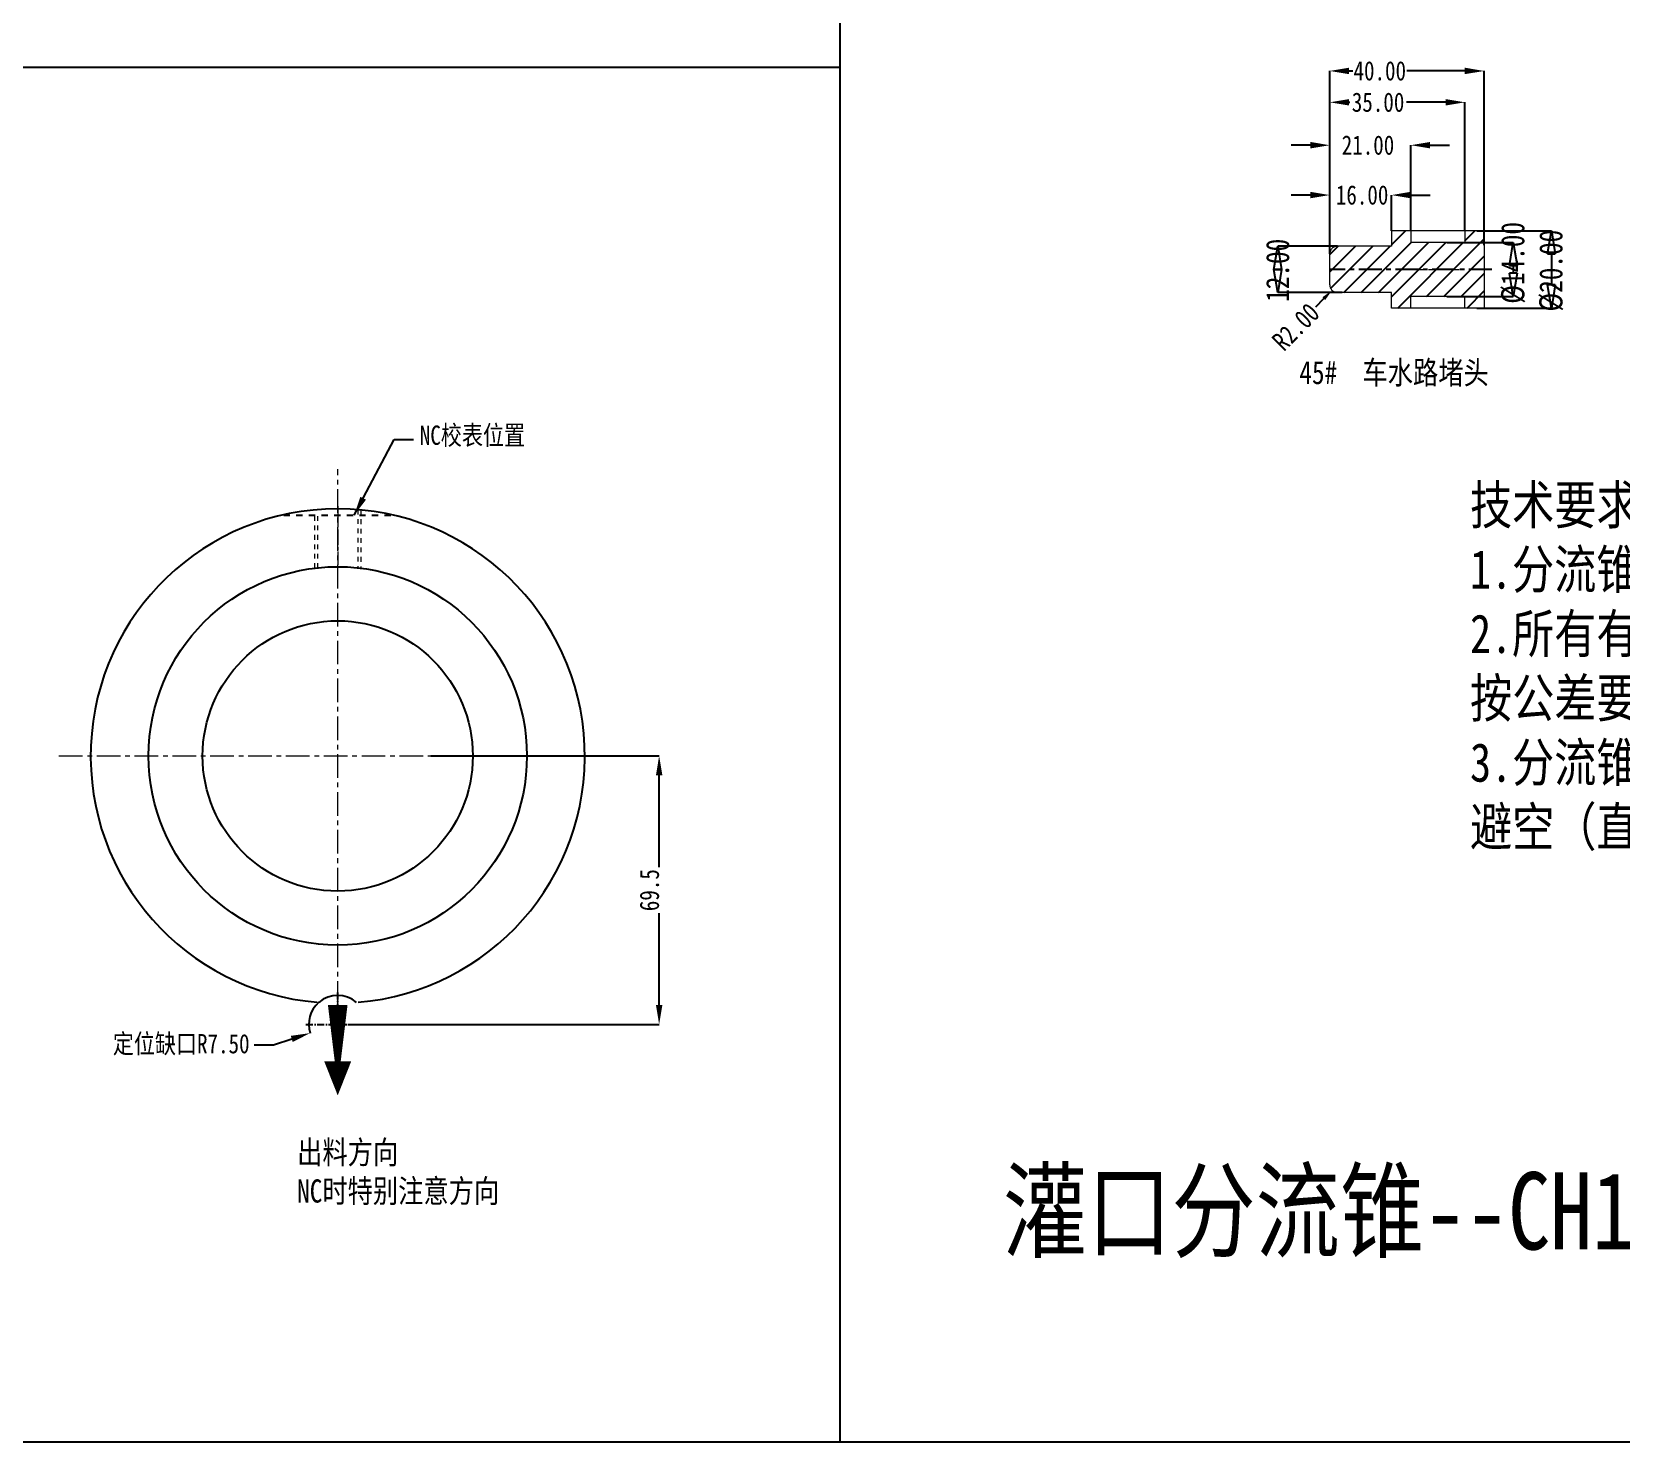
# Model space of a CAD drawing. Header units: millimetres. Extents: x 4797 to 6967, y -10922 to -3169.
# Drawn here: x 5713.6 to 6125.3, y -5493.4 to -5128.2 of the extents above; entities that cross this region are included whole.
import ezdxf

# ---------------------------------------------------------------- set-up
doc = ezdxf.new("R2010")
doc.units = ezdxf.units.MM
doc.header["$LTSCALE"] = 16.335
doc.header["$PDMODE"] = 3
doc.header["$PDSIZE"] = 0.3125
for name, pattern in [('CENTER', [0.6, 0.375, -0.075, 0.075, -0.075]), ('HIDDEN', [0.2, 0.1, -0.1]), ('HIDDENX2', [0.75, 0.5, -0.25])]:
    doc.linetypes.add(name, pattern=pattern)
doc.layers.get('0').update_dxf_attribs({"linetype": 'CONTINUOUS'})
doc.layers.get('Defpoints').update_dxf_attribs({"linetype": 'CONTINUOUS'})
for name, color, linetype, lineweight in [('cool', 153, 'HIDDEN', 9), ('dim', 82, 'CONTINUOUS', 9), ('screw', 33, 'CONTINUOUS', 13), ('虚线', 6, 'HIDDENX2', 13)]:
    doc.layers.add(name, color=color, linetype=linetype, lineweight=lineweight)
doc.layers.add('DEFAULT_2', color=8, linetype='HIDDEN')
doc.styles.get("Standard").update_dxf_attribs({"font": 'txt', "width": 0.8})
doc.dimstyles.new('ISO-25', dxfattribs={"dimtxt": 8, "dimasz": 6, "dimexe": 0, "dimexo": 0, "dimgap": 0, "dimtad": 1, "dimdsep": 46, "dimtxsty": 'Standard', "dimcen": 0, "dimclrd": 4, "dimclre": 4, "dimclrt": 6, "dimazin": 0, "dimtfac": 1, "dimtofl": 0, "dimtmove": 0, "dimatfit": 3, "dimfxl": 0, "dimarcsym": 0})
doc.dimstyles.get("Standard").update_dxf_attribs({"dimtxt": 0.15625, "dimasz": 0.1875, "dimexe": 0.125, "dimexo": 0.0625, "dimtad": 0, "dimtih": 1, "dimtoh": 1, "dimdsep": 46, "dimtxsty": 'Standard', "dimcen": 0.09, "dimadec": 0, "dimazin": 0, "dimtp": 0.01, "dimtm": 0.01, "dimtfac": 1, "dimtofl": 0, "dimtmove": 0, "dimatfit": 3, "dimfxl": 0, "dimtolj": 1, "dimarcsym": 0})
doc.dimstyles.new('STANDARD$0', dxfattribs={"dimscale": 2, "dimtxt": 3, "dimasz": 3, "dimexe": 1.25, "dimexo": 0.625, "dimgap": 0.5, "dimtad": 0, "dimdsep": 46, "dimlunit": 6, "dimtxsty": 'Standard', "dimblk": 'CLOSEDBLANK', "dimcen": 0, "dimclrt": 2, "dimazin": 2, "dimtfac": 2, "dimtmove": 1, "dimatfit": 3, "dimfxl": 0, "dimtolj": 1, "dimtzin": 0, "dimarcsym": 0})

# ---------------------------------------------------------------- blocks, each defined once
blk = doc.blocks.new('*D400')
at = {"color": 4, "lineweight": -2, "ltscale": 0.5, "transparency": 16777216}
for p, q in [((5817.01, -5315.71), (5876.12, -5315.71)), ((5876.12, -5380.21), (5876.12, -5320.71)), ((5795.58, -5385.21), (5876.12, -5385.21))]:
    blk.add_line(p, q, dxfattribs=at)
at = {"color": 4, "ltscale": 0.5, "transparency": 16777216}
for points in [[(5875.29, -5320.71), (5876.96, -5320.71), (5876.12, -5315.71)], [(5875.29, -5380.21), (5876.96, -5380.21), (5876.12, -5385.21)]]:
    blk.add_solid(points, dxfattribs=at)
at = {"layer": 'Defpoints', "color": 0, "ltscale": 0.5, "transparency": 16777216}
for p in [(5817.01, -5315.71), (5876.12, -5315.71), (5795.58, -5385.21)]:
    blk.add_point(p, dxfattribs=at)
at = {"color": 6, "ltscale": 0.5, "transparency": 16777216, "insert": (5873.62, -5350.46), "char_height": 5, "attachment_point": 5, "rotation": 90, "bg_fill": 3, "box_fill_scale": 1.1, "bg_fill_color": 256, "bg_fill_true_color": 13158600, "bg_fill_transparency": 0}
blk.add_mtext('69.5', dxfattribs=at)
blk = doc.blocks.new('*D318')
at = {"color": 6, "lineweight": -2, "transparency": 16777216}
for p, q in [((5776.18, -5390.5), (5780.94, -5388.99)), ((5771.18, -5390.5), (5776.18, -5390.5))]:
    blk.add_line(p, q, dxfattribs=at)
blk.add_arc((5792.86, -5385.21), 7.5, 130.5176, 197.6094, dxfattribs=at)
at = {"color": 6, "transparency": 16777216}
blk.add_solid([(5780.69, -5388.19), (5781.2, -5389.78), (5785.71, -5387.48)], dxfattribs=at)
at = {"layer": 'Defpoints', "color": 0, "transparency": 16777216}
for p in [(5792.86, -5385.21), (5785.71, -5387.48)]:
    blk.add_point(p, dxfattribs=at)
at = {"color": 3, "transparency": 16777216, "insert": (5752.31, -5390.5), "char_height": 5, "attachment_point": 5}
blk.add_mtext('\\A1;{\\fSimSun|b0|i0|c134|p2;定位缺口}R7.50', dxfattribs=at)
blk = doc.blocks.new('_ClosedBlank')
at = {"color": 0, "linetype": 'ByBlock', "lineweight": -2}
for p, q in [((-1, 0.167), (0, 0)), ((-1, 0.167), (-1, -0.167)), ((0, 0), (-1, -0.167))]:
    blk.add_line(p, q, dxfattribs=at)
blk = doc.blocks.new('*D319')
at = {"color": 6, "lineweight": -2, "transparency": 16777216}
for p, q in [((6051.83, -5183.71), (6036.37, -5183.71)), ((6053.08, -5195.71), (6036.37, -5195.71))]:
    blk.add_line(p, q, dxfattribs=at)
at = {"layer": 'Defpoints', "color": 0, "transparency": 16777216}
for p in [(6051.83, -5183.71), (6036.37, -5195.71), (6053.08, -5195.71)]:
    blk.add_point(p, dxfattribs=at)
at = {"color": 6, "lineweight": -2, "transparency": 16777216, "xscale": 6, "yscale": 6, "zscale": 6}
for p, rotation in [((6036.37, -5183.71), 90), ((6036.37, -5195.71), 270)]:
    blk.add_blockref('_ClosedBlank', p, dxfattribs=dict(at, rotation=rotation))
at = {"color": 4, "transparency": 16777216, "insert": (6036.37, -5189.94), "char_height": 6, "attachment_point": 5, "rotation": 90}
blk.add_mtext('\\A1;12.00', dxfattribs=at)
blk = doc.blocks.new('*D401')
at = {"color": 4, "lineweight": -2, "transparency": 16777216}
for p, q in [((6044.83, -5170.46), (6039.83, -5170.46)), ((6049.83, -5185.71), (6049.83, -5170.46)), ((6065.83, -5179.71), (6065.83, -5170.46)), ((6070.83, -5170.46), (6075.83, -5170.46))]:
    blk.add_line(p, q, dxfattribs=at)
at = {"color": 4, "transparency": 16777216}
for points in [[(6044.83, -5169.62), (6044.83, -5171.29), (6049.83, -5170.46)], [(6070.83, -5169.62), (6070.83, -5171.29), (6065.83, -5170.46)]]:
    blk.add_solid(points, dxfattribs=at)
at = {"layer": 'Defpoints', "color": 0, "transparency": 16777216}
for p in [(6065.83, -5170.46), (6065.83, -5179.71), (6049.83, -5185.71)]:
    blk.add_point(p, dxfattribs=at)
at = {"color": 6, "transparency": 16777216, "insert": (6058.22, -5170.46), "char_height": 5, "attachment_point": 5}
blk.add_mtext('\\A1;16.00', dxfattribs=at)
blk = doc.blocks.new('*D402')
at = {"color": 4, "lineweight": -2, "transparency": 16777216}
for p, q in [((6044.83, -5157.55), (6039.83, -5157.55)), ((6049.83, -5185.71), (6049.83, -5157.55)), ((6070.83, -5179.71), (6070.83, -5157.55)), ((6075.83, -5157.55), (6080.83, -5157.55))]:
    blk.add_line(p, q, dxfattribs=at)
at = {"color": 4, "transparency": 16777216}
for points in [[(6044.83, -5156.71), (6044.83, -5158.38), (6049.83, -5157.55)], [(6075.83, -5156.71), (6075.83, -5158.38), (6070.83, -5157.55)]]:
    blk.add_solid(points, dxfattribs=at)
at = {"layer": 'Defpoints', "color": 0, "transparency": 16777216}
for p in [(6070.83, -5157.55), (6070.83, -5179.71), (6049.83, -5185.71)]:
    blk.add_point(p, dxfattribs=at)
at = {"color": 6, "transparency": 16777216, "insert": (6059.74, -5157.55), "char_height": 5, "attachment_point": 5}
blk.add_mtext('\\A1;21.00', dxfattribs=at)
blk = doc.blocks.new('*D403')
at = {"color": 4, "lineweight": -2, "transparency": 16777216}
for p, q in [((6049.83, -5185.71), (6049.83, -5146.44)), ((6054.83, -5146.44), (6055.03, -5146.44)), ((6079.83, -5146.44), (6069.7, -5146.44)), ((6084.83, -5179.71), (6084.83, -5146.44))]:
    blk.add_line(p, q, dxfattribs=at)
at = {"color": 4, "transparency": 16777216}
for points in [[(6054.83, -5145.61), (6054.83, -5147.27), (6049.83, -5146.44)], [(6079.83, -5145.61), (6079.83, -5147.27), (6084.83, -5146.44)]]:
    blk.add_solid(points, dxfattribs=at)
at = {"layer": 'Defpoints', "color": 0, "transparency": 16777216}
for p in [(6084.83, -5146.44), (6084.83, -5179.71), (6049.83, -5185.71)]:
    blk.add_point(p, dxfattribs=at)
at = {"color": 6, "transparency": 16777216, "insert": (6062.36, -5146.44), "char_height": 5, "attachment_point": 5}
blk.add_mtext('\\A1;35.00', dxfattribs=at)
blk = doc.blocks.new('*D404')
at = {"color": 4, "lineweight": -2, "transparency": 16777216}
for p, q in [((6049.83, -5185.71), (6049.83, -5138.32)), ((6054.83, -5138.32), (6055.8, -5138.32)), ((6084.83, -5138.32), (6069.8, -5138.32)), ((6089.83, -5183.43), (6089.83, -5138.32))]:
    blk.add_line(p, q, dxfattribs=at)
at = {"color": 4, "transparency": 16777216}
for points in [[(6054.83, -5137.48), (6054.83, -5139.15), (6049.83, -5138.32)], [(6084.83, -5137.48), (6084.83, -5139.15), (6089.83, -5138.32)]]:
    blk.add_solid(points, dxfattribs=at)
at = {"layer": 'Defpoints', "color": 0, "transparency": 16777216}
for p in [(6089.83, -5138.32), (6089.83, -5183.43), (6049.83, -5185.71)]:
    blk.add_point(p, dxfattribs=at)
at = {"color": 6, "transparency": 16777216, "insert": (6062.8, -5138.32), "char_height": 5, "attachment_point": 5}
blk.add_mtext('\\A1;40.00', dxfattribs=at)
blk = doc.blocks.new('*D405')
at = {"color": 6, "lineweight": -2, "transparency": 16777216}
for p, q in [((6080.19, -5182.71), (6097.37, -5182.71)), ((6097.37, -5188.71), (6097.37, -5190.71)), ((6080.19, -5196.71), (6097.37, -5196.71))]:
    blk.add_line(p, q, dxfattribs=at)
at = {"layer": 'Defpoints', "color": 0, "transparency": 16777216}
for p in [(6080.19, -5182.71), (6080.19, -5196.71), (6097.37, -5196.71)]:
    blk.add_point(p, dxfattribs=at)
at = {"color": 6, "lineweight": -2, "transparency": 16777216, "xscale": 6, "yscale": 6, "zscale": 6}
for p, rotation in [((6097.37, -5182.71), 90), ((6097.37, -5196.71), 270)]:
    blk.add_blockref('_ClosedBlank', p, dxfattribs=dict(at, rotation=rotation))
at = {"color": 4, "transparency": 16777216, "insert": (6097.37, -5188.02), "char_height": 6, "attachment_point": 5, "rotation": 90}
blk.add_mtext('\\A1;%%c14.00', dxfattribs=at)
blk = doc.blocks.new('*D408')
at = {"color": 6, "lineweight": -2, "transparency": 16777216}
for p, q in [((6087.9, -5179.71), (6107.25, -5179.71)), ((6107.25, -5185.71), (6107.25, -5193.71)), ((6087.9, -5199.71), (6107.25, -5199.71))]:
    blk.add_line(p, q, dxfattribs=at)
at = {"layer": 'Defpoints', "color": 0, "transparency": 16777216}
for p in [(6087.9, -5179.71), (6087.9, -5199.71), (6107.25, -5199.71)]:
    blk.add_point(p, dxfattribs=at)
at = {"color": 6, "lineweight": -2, "transparency": 16777216, "xscale": 6, "yscale": 6, "zscale": 6}
for p, rotation in [((6107.25, -5179.71), 90), ((6107.25, -5199.71), 270)]:
    blk.add_blockref('_ClosedBlank', p, dxfattribs=dict(at, rotation=rotation))
at = {"color": 4, "transparency": 16777216, "insert": (6107.25, -5190.03), "char_height": 6, "attachment_point": 5, "rotation": 90}
blk.add_mtext('\\A1;%%c20.00', dxfattribs=at)
blk = doc.blocks.new('*D409')
at = {"color": 6, "lineweight": -2, "transparency": 16777216}
blk.add_line((6046.2, -5199.39), (6048.32, -5197.26), dxfattribs=at)
at = {"color": 6, "transparency": 16777216}
blk.add_solid([(6047.96, -5196.91), (6048.67, -5197.61), (6050.43, -5195.13)], dxfattribs=at)
at = {"layer": 'Defpoints', "color": 0, "transparency": 16777216}
for p in [(6050.43, -5195.13), (6051.83, -5193.71)]:
    blk.add_point(p, dxfattribs=at)
at = {"color": 4, "transparency": 16777216, "insert": (6041.04, -5204.6), "char_height": 5, "attachment_point": 5, "rotation": 45.2565}
blk.add_mtext('\\A1;R2.00', dxfattribs=at)

msp = doc.modelspace()

# ---------------------------------------------------------------- hatches: boundary and pattern name
h = msp.add_hatch()
h.set_pattern_fill('ANSI31', color=4, style=0)
h.set_pattern_definition([(45, (4627.5546, -5561.9602), (-2.245064, 2.245064), [])])
h.paths.add_polyline_path([(6089.835, -5189.71), (6089.835, -5179.71), (6084.835, -5179.71), (6084.835, -5182.71), (6070.835, -5182.71), (6070.835, -5179.71), (6065.835, -5179.71), (6065.835, -5183.71), (6051.835, -5183.71, 0.4142136), (6049.835, -5185.71), (6049.835, -5189.71)])
h.paths.add_polyline_path([(6049.835, -5189.71), (6049.835, -5193.71, 0.4142136), (6051.835, -5195.71), (6065.835, -5195.71), (6065.835, -5199.71), (6070.835, -5199.71), (6070.835, -5196.71), (6084.835, -5196.71), (6084.835, -5199.71), (6089.835, -5199.71), (6089.835, -5189.71)])

# ---------------------------------------------------------------- linework, layer by layer
at = {"ltscale": 0.5}
for p, q in [((5922.917, -4807.703), (5922.917, -5493.416)), ((5420.793, -5137.328), (5922.917, -5137.328))]:
    msp.add_line(p, q, dxfattribs=at)
at = {"color": 1, "linetype": 'CENTER', "ltscale": 0.970285}
msp.add_line((6091.835, -5189.71), (6049.835, -5189.71), dxfattribs=at)
at = {"color": 1, "linetype": 'CENTER', "lineweight": 0}
for p, q in [((5792.858, -5389.988), (5792.858, -5241.427)), ((5720.654, -5315.707), (5865.063, -5315.707))]:
    msp.add_line(p, q, dxfattribs=at)
at = {"color": 1, "linetype": 'CENTER', "ltscale": 0.3}
for p, q in [((5792.858, -5393.457), (5792.858, -5376.957)), ((5784.608, -5385.207), (5801.108, -5385.207))]:
    msp.add_line(p, q, dxfattribs=at)
at = {"ltscale": 0.5}
msp.add_lwpolyline([(5420.793, -4807.703), (6302.482, -4807.703), (6302.482, -5493.416), (5420.793, -5493.416)], close=True, dxfattribs=at)
for radius in [49, 35]:
    msp.add_circle((5792.858, -5315.707), radius, dxfattribs=at)
for centre, radius, start, end in [((5792.858, -5315.707), 64, 274.73725, 265.26274), ((5792.858, -5385.207), 7.5, 49.31224, 130.68775)]:
    msp.add_arc(centre, radius, start, end, dxfattribs=at)
at = {"layer": 'cool', "color": 1, "linetype": 'CENTER', "ltscale": 0.621977}
msp.add_line((5792.858, -5250.998), (5792.858, -5266.193), dxfattribs=at)
at = {"layer": 'DEFAULT_2', "color": 8, "linetype": 'HIDDEN'}
msp.add_line((5778.858, -5253.392), (5806.858, -5253.392), dxfattribs=at)
at = {"layer": 'screw', "color": 92, "linetype": 'HIDDEN', "ltscale": 0.746373}
for p, q in [((5786.858, -5253.609), (5786.858, -5267.076)), ((5798.858, -5251.989), (5798.858, -5267.076))]:
    msp.add_line(p, q, dxfattribs=at)
at = {"layer": 'screw', "linetype": 'HIDDEN', "ltscale": 0.746373}
for p, q in [((5787.608, -5253.609), (5787.608, -5266.989)), ((5798.108, -5251.923), (5798.108, -5266.989))]:
    msp.add_line(p, q, dxfattribs=at)
at = {"layer": 'screw', "color": 1, "linetype": 'CENTER', "ltscale": 0.466483}
msp.add_line((5792.858, -5253.609), (5792.858, -5264.16), dxfattribs=at)
at = {"layer": '虚线', "ltscale": 10}
for p, q in [((6065.835, -5179.71), (6065.835, -5183.71)), ((6089.835, -5179.71), (6065.835, -5179.71)), ((6070.835, -5179.71), (6070.835, -5182.71)), ((6084.835, -5182.71), (6070.835, -5182.71)), ((6084.835, -5179.71), (6084.835, -5182.71)), ((6089.835, -5179.71), (6089.835, -5199.71)), ((6049.835, -5193.71), (6049.835, -5185.71)), ((6065.835, -5183.71), (6051.835, -5183.71)), ((6065.835, -5195.71), (6051.835, -5195.71)), ((6065.835, -5199.71), (6065.835, -5195.71)), ((6089.835, -5199.71), (6065.835, -5199.71)), ((6070.835, -5199.71), (6070.835, -5196.71)), ((6084.835, -5196.71), (6070.835, -5196.71)), ((6084.835, -5199.71), (6084.835, -5196.71))]:
    msp.add_line(p, q, dxfattribs=at)
at = {"layer": '虚线', "color": 1, "linetype": 'CENTER', "ltscale": 0.310989}
msp.add_line((6072.335, -5189.71), (6083.335, -5189.71), dxfattribs=at)
at = {"layer": '虚线', "ltscale": 10}
for centre, start, end in [((6051.835, -5185.71), 90, 180), ((6051.835, -5193.71), 180, 270)]:
    msp.add_arc(centre, 2, start, end, dxfattribs=at)

# ---------------------------------------------------------------- texts
at = {"attachment_point": 1}
for s, insert, char_height, width in [('{\\fSimSun|b0|i0|c134|p2;45#  车水路堵头}', (6041.973, -5213.413), 6, 71.53055), ('{\\fSimSun|b0|i0|c134|p2;技术要求\\P1.分流锥斜度与灌口斜度实配。\\P2.所有有标注公差的位置为重点管控尺寸,按公差要求加工。\\P3.分流锥\\fISOCPEUR|b0|i0|c0|p34;%%C\\fSimSun|b0|i0|c134|p2;98（前面留30长封胶）后段需车避空（直径车小0.5）。}', (6086.185, -5245.698), 10, 209.44801), ('{\\fSimSun|b0|i0|c134|p2;出料方向\\P\\C6;NC时特别注意方向}', (5782.343, -5415.358), 6, 97.10809), ('{\\fSimSun|b0|i0|c134|p2;\\C2;\\P\\C256;灌口分流锥--CH184-09A下烤盘\\P\\H0.9993x;\\P\\H0.75x;\\P      \\P      }', (5965.173, -5390.161), 20, 564.27245)]:
    msp.add_mtext(s, dxfattribs=dict(at, insert=insert, char_height=char_height, width=width))
at = {"layer": 'dim', "insert": (5814.129, -5232.921), "char_height": 5, "attachment_point": 4}
msp.add_mtext('\\A1;NC{\\fSimSun|b0|i0|c134|p2;校表位置}', dxfattribs=at)

# ---------------------------------------------------------------- dimensions: what is measured, and where the dimension line sits
for base, p2, picture, middle in [((6089.835, -5138.318), (6089.835, -5183.431), '*D404', (6062.8, -5138.318)), ((6084.835, -5146.442), (6084.835, -5179.71), '*D403', (6062.364, -5146.442)), ((6070.835, -5157.548), (6070.835, -5179.71), '*D402', (6059.739, -5157.548)), ((6065.835, -5170.456), (6065.835, -5179.71), '*D401', (6058.221, -5170.456))]:
    dim = msp.add_linear_dim(base=base, p1=(6049.835, -5185.71), p2=p2, dimstyle='STANDARD$0', override={"dimscale": 1, "dimtxt": 5, "dimasz": 5, "dimexe": 0, "dimexo": 0, "dimgap": 0, "dimtih": 1, "dimtoh": 1, "dimzin": 0, "dimlunit": 2, "dimclrd": 4, "dimclre": 4, "dimclrt": 6, "dimazin": 0, "dimtp": 0.01, "dimtm": 0.01, "dimtfac": 1, "dimtofl": 0, "dimtmove": 0, "dimfxl": 1.25})
    dim.commit()
    dim.dimension.update_dxf_attribs({"geometry": picture, "text_midpoint": middle, "dimtype": 160})
for base, p1, p2, picture, middle in [((6097.369, -5196.71), (6080.188, -5182.71), (6080.188, -5196.71), '*D405', (6097.369, -5188.02)), ((6107.248, -5199.71), (6087.898, -5179.71), (6087.898, -5199.71), '*D408', (6107.248, -5190.029))]:
    dim = msp.add_linear_dim(base=base, p1=p1, p2=p2, angle=90, text='%%c<>', dimstyle='STANDARD$0', override={"dimexe": 0, "dimexo": 0, "dimgap": 0, "dimzin": 0, "dimclrd": 6, "dimclre": 6, "dimclrt": 4})
    dim.commit()
    dim.dimension.update_dxf_attribs({"geometry": picture, "text_midpoint": middle, "dimtype": 160})
dim = msp.add_linear_dim(base=(6036.368, -5195.71), p1=(6051.835, -5183.71), p2=(6053.079, -5195.71), angle=90, dimstyle='STANDARD$0', override={"dimexe": 0, "dimexo": 0, "dimgap": 0, "dimzin": 0, "dimclrd": 6, "dimclre": 6, "dimclrt": 4})
dim.commit()
dim.dimension.update_dxf_attribs({"geometry": '*D319', "text_midpoint": (6036.368, -5189.941), "dimtype": 160})
dim = msp.add_radius_dim(center=(6051.835, -5193.71), mpoint=(6050.427, -5195.13), dimstyle='Standard', override={"dimtxt": 5, "dimasz": 3, "dimexe": 0, "dimexo": 0, "dimgap": 0, "dimtih": 0, "dimtoh": 0, "dimzin": 0, "dimcen": 0, "dimclrd": 6, "dimclre": 6, "dimclrt": 4, "dimadec": 2, "dimtp": 0, "dimtm": 0, "dimtzin": 0})
dim.commit()
dim.dimension.update_dxf_attribs({"geometry": '*D409', "text_midpoint": (6041.041, -5204.601)})
dim = msp.add_radius_dim(center=(5792.858, -5385.207), mpoint=(5785.71, -5387.476), text='{\\fSimSun|b0|i0|c134|p2;定位缺口}<>', dimstyle='Standard', override={"dimtxt": 5, "dimasz": 5, "dimexe": 0, "dimexo": 0, "dimgap": 0, "dimtad": 0, "dimzin": 0, "dimcen": 0, "dimclrd": 6, "dimclre": 6, "dimclrt": 3, "dimadec": 2, "dimtol": 0, "dimfxl": 1.25, "dimtzin": 0, "dimarcsym": 2})
dim.commit()
dim.dimension.update_dxf_attribs({"geometry": '*D318', "text_midpoint": (5752.312, -5390.501)})

# ---------------------------------------------------------------- leaders
at = {"layer": 'dim', "annotation_type": 0, "has_hookline": 1, "hookline_direction": 0, "text_width": 30.682}
msp.add_leader([(5797.118, -5253.392), (5807.447, -5233.733), (5812.447, -5233.733)], dimstyle='Standard', override={"dimtxt": 2.5, "dimasz": 5, "dimexe": 0, "dimexo": 0, "dimgap": 0.49975, "dimtad": 0, "dimzin": 0, "dimcen": 0, "dimadec": 2, "dimtol": 0, "dimtzin": 0}, dxfattribs=at)

# ---------------------------------------------------------------- next in the draw order: dimensions: what is measured, and where the dimension line sits
at = {"ltscale": 0.5}
dim = msp.add_linear_dim(base=(5876.124, -5315.707), p1=(5795.58, -5385.207), p2=(5817.014, -5315.707), angle=90, dimstyle='ISO-25', override={"dimtxt": 5, "dimasz": 5, "dimexe": 0, "dimexo": 0, "dimfxl": 1.25}, dxfattribs=at)
dim.commit()
dim.dimension.update_dxf_attribs({"geometry": '*D400', "text_midpoint": (5873.624, -5350.457)})

# ---------------------------------------------------------------- next in the draw order: linework, layer by layer
msp.add_lwpolyline([(5792.858, -5403.612, 0, 7.027, 0), (5792.858, -5394.745, 1.562, 5.075, -0.0000107), (5792.858, -5380.207, 5.075, 5.075, -0.0207624)], format="xyseb")

doc.saveas('drawing.dxf')
